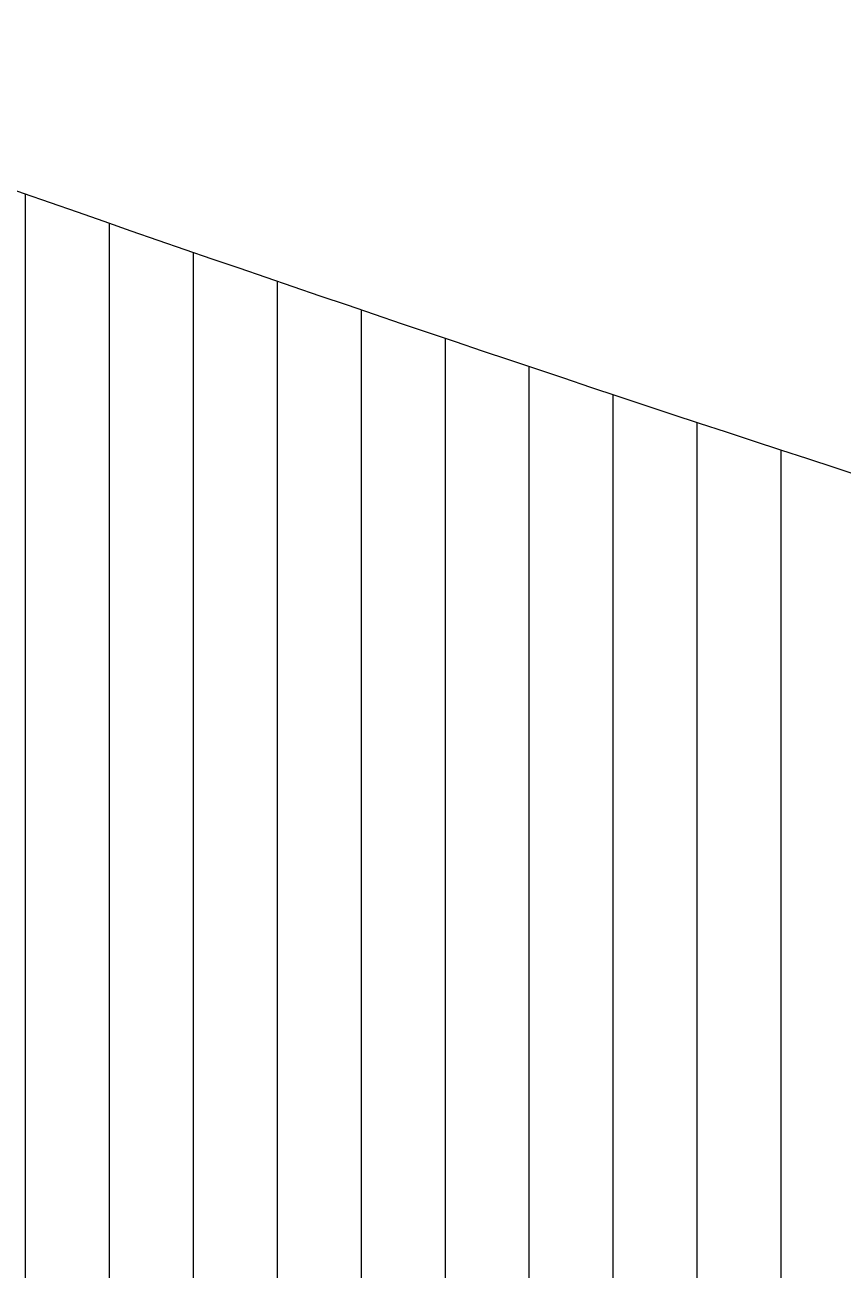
# Model space of a CAD drawing. Header units: metres. Extents: x 286072 to 323604, y 7400965 to 7466400.
# Drawn here: x 287484.35 to 287499.82, y 7465457.5 to 7465481.03 of the extents above; entities that cross this region are included whole.
import ezdxf
from ezdxf.enums import TextEntityAlignment as Align

# ---------------------------------------------------------------- set-up
doc = ezdxf.new("R2010")
doc.units = ezdxf.units.M
doc.layers.add('ACAD-2B-SEM FOTOS$0$U-HZ-AMV', color=3, linetype='Continuous')
doc.layers.add('F-HATCH-REMAN-RFFSA', color=15, linetype='Continuous')
doc.layers.add('ACAD-2B-SEM FOTOS$0$U-HZ-EIXO CARGA', color=170, linetype='ACAD-2B-SEM FOTOS$0$CARGA_LINE', lineweight=30)
doc.styles.add('ACAD-2B-SEM FOTOS$0$ARIAL', font='arial.ttf')
doc.styles.add('ACAD-2B-SEM FOTOS$0$Standard', font='arial.ttf')
doc.linetypes.add('ACAD-2B-SEM FOTOS$0$CARGA_LINE', pattern='A,3.5,-0.25,["CARGA",ACAD-2B-SEM FOTOS$0$Standard,S=0.175,R=0,X=-0.05,Y=-0.1],-0.95', length=4.7)

# ---------------------------------------------------------------- blocks, each defined once
blk = doc.blocks.new('ACAD-2B-SEM FOTOS')
at = {"layer": 'ACAD-2B-SEM FOTOS$0$U-HZ-EIXO CARGA', "lineweight": 30, "flags": 128}
blk.add_lwpolyline([(288106.264, 7465271.622), (287892.783, 7465334.558, -0.040085), (287833.01, 7465357.524), (287704.936, 7465418.908, 0.051452), (287654.838, 7465437.664), (287552.353, 7465467.258, -0.000381), (287540.051, 7465470.821, -0.000762), (287533.893, 7465472.62, -0.001524), (287523.638, 7465475.666, -0.001905), (287515.439, 7465478.162, -0.002667), (287505.62, 7465481.251, -0.003048), (287497.046, 7465484.056, -0.00381), (287487.459, 7465487.338, -0.004191), (287478.779, 7465490.466, -0.004952), (287469.384, 7465494.047, -0.005333), (287460.717, 7465497.557, -0.018345), (287432.406, 7465510.612, -0.005333), (287424.109, 7465514.926, -0.004952), (287415.286, 7465519.746, -0.004191), (287407.271, 7465524.317, -0.00381), (287398.55, 7465529.477, -0.003048), (287390.85, 7465534.177, -0.011153), (287356.52, 7465555.123), (287349.039, 7465559.96)], format="xyb", dxfattribs=at)
at = {"layer": 'ACAD-2B-SEM FOTOS$0$U-HZ-AMV', "style": 'ACAD-2B-SEM FOTOS$0$ARIAL'}
for rotation, p in [(329.8274, (288810.417, 7465082.984)), (140.5803, (288880.04, 7465033.442))]:
    blk.add_attdef('1:18,5', text='', height=2, rotation=rotation, dxfattribs=at).set_placement(p, align=Align.MIDDLE_CENTER)

msp = doc.modelspace()

# ---------------------------------------------------------------- hatches: boundary and pattern name
at = {"layer": 'F-HATCH-REMAN-RFFSA'}
h = msp.add_hatch(dxfattribs=at)
h.set_pattern_fill('ANSI31', color=256, scale=0.5, angle=45)
edge = h.paths.add_edge_path()
edge.add_line((288134.212, 7465320.822), (288107.14, 7465321.913))
edge.add_arc((288117.441, 7465438.799), 117.339, 251.15856, 264.9634, ccw=False)
edge.add_arc((288112.107, 7465449.309), 125.847, 243.7852, 255.0054, ccw=False)
edge.add_arc((288104.261, 7465429.75), 104.845, 228.99644, 242.91045, ccw=False)
edge.add_line((288035.471, 7465350.626), (288025.616, 7465360.051))
edge.add_arc((287971.574, 7465314.536), 70.656, 40.10434, 70.33783)
edge.add_line((287995.347, 7465381.072), (287988.138, 7465383.205))
edge.add_line((287988.138, 7465383.205), (287980.928, 7465385.339))
edge.add_line((287980.928, 7465385.339), (287875.169, 7465416.186))
edge.add_arc((287923.565, 7465587.579), 178.095, 237.46341, 254.23192, ccw=False)
edge.add_line((287827.779, 7465437.436), (287807.621, 7465447.204))
edge.add_line((287807.621, 7465447.204), (287792.962, 7465451.866))
edge.add_line((287792.962, 7465451.866), (287765.23, 7465461.134))
edge.add_line((287765.23, 7465461.134), (287765.288, 7465461.327))
edge.add_line((287765.288, 7465461.327), (287742.807, 7465469.088))
edge.add_line((287742.807, 7465469.088), (287740.86, 7465469.539))
edge.add_line((287740.86, 7465469.539), (287740.976, 7465470.621))
edge.add_line((287740.976, 7465470.621), (287675.356, 7465492.059))
edge.add_line((287675.356, 7465492.059), (287674.541, 7465490.397))
edge.add_line((287674.541, 7465490.397), (287638.608, 7465503.395))
edge.add_line((287638.608, 7465503.395), (287634.348, 7465489.665))
edge.add_arc((289212.653, 7470759.226), 5500.848, 252.713125, 253.326323, ccw=False)
edge.add_line((287578.043, 7465506.858), (287525.273, 7465524.152))
edge.add_line((287525.273, 7465524.152), (287525.897, 7465526.212))
edge.add_line((287525.897, 7465526.212), (287515.461, 7465530.139))
edge.add_line((287515.461, 7465530.139), (287491.257, 7465522.416))
edge.add_line((287491.257, 7465522.416), (287488.376, 7465521.082))
edge.add_line((287488.376, 7465521.082), (287486.668, 7465519.04))
edge.add_line((287486.668, 7465519.04), (287528.543, 7465505.295))
edge.add_line((287528.543, 7465505.295), (287612.643, 7465478.993))
edge.add_line((287612.643, 7465478.993), (287670.748, 7465462.214))
edge.add_line((287670.748, 7465462.214), (287685.132, 7465458.078))
edge.add_line((287685.132, 7465458.078), (287714.063, 7465449.442))
edge.add_line((287714.063, 7465449.442), (287725.461, 7465445.9))
edge.add_line((287725.461, 7465445.9), (287732.032, 7465443.823))
edge.add_line((287732.032, 7465443.823), (287748.921, 7465438.281))
edge.add_line((287748.921, 7465438.281), (287765.172, 7465432.933))
edge.add_line((287765.172, 7465432.933), (287798.273, 7465421.995))
edge.add_line((287798.273, 7465421.995), (288007.021, 7465352.826))
edge.add_arc((287958.267, 7465205.693), 155, 63.72762, 71.66713, ccw=False)
edge.add_arc((288158.999, 7465586.357), 275.433, 241.33494, 251.23005)
edge.add_line((288070.373, 7465325.572), (288130.373, 7465307.836))
edge.add_line((288130.373, 7465307.836), (288134.212, 7465320.822))
h = msp.add_hatch(dxfattribs=at)
h.set_pattern_fill('ANSI31', color=256, scale=0.5, angle=45)
h.set_pattern_definition([(90, (2529.7009, 3631.0171), (-1.5875, 3e-16), [])])
h.paths.add_polyline_path([(287842.238, 7465342.311, -0.012458), (287820.829, 7465352.274, 0.006745), (287781.995, 7465370.886, -0.006745), (287739.122, 7465391.435, 0.006727), (287694.225, 7465412.956, 0.04473), (287652.19, 7465428.021), (287574.483, 7465450.46, -0.003575), (287512.536, 7465468.593, -0.011574), (287479.746, 7465479.468, -0.015526), (287453.067, 7465489.942), (287438.512, 7465465.243), (287450.316, 7465458.769), (287419.474, 7465405.985), (287412.75, 7465393.056), (287381.655, 7465288.547), (287427.551, 7465274.886), (287451.358, 7465267.436), (287491.984, 7465255.329), (287544.682, 7465239.546), (287586.318, 7465226.739), (287615.745, 7465218.297), (287659.281, 7465205.232), (287682.421, 7465198.241), (287719.572, 7465186.969), (287754.229, 7465176.652), (287782.29, 7465275.555), (287810.332, 7465281.696), (287843.768, 7465288.586), (287862.223, 7465292.488), (287898.732, 7465300.249), (287915.75, 7465302.766), (287965.907, 7465296.227), (287987.101, 7465292.047), (288006.644, 7465288.025), (288018.491, 7465285.391), (288030.331, 7465283.582), (287889.955, 7465324.967, -0.030988)])

# ---------------------------------------------------------------- linework, layer by layer
msp.add_lwpolyline([(288069.923, 7465282.335), (287892.783, 7465334.558, -0.030988), (287846.23, 7465351.48, -0.012458), (287825.272, 7465361.232, 0.006745), (287786.195, 7465379.961, -0.006745), (287743.565, 7465400.393, 0.006727), (287698.425, 7465422.031, 0.044602), (287654.838, 7465437.664), (287577.24, 7465460.072, -0.003574), (287515.439, 7465478.162, -0.011565), (287483.113, 7465488.884, -0.021928), (287446.441, 7465503.825, -1.105686)], format="xyb")
msp.add_lwpolyline([(287652.19, 7465428.021), (287574.483, 7465450.46, -0.003575), (287512.536, 7465468.593, -0.011574), (287479.746, 7465479.468, -0.015526), (287453.067, 7465489.942), (287438.512, 7465465.243), (287450.316, 7465458.769), (287419.474, 7465405.985), (287412.75, 7465393.056), (287381.655, 7465288.547), (287427.551, 7465274.886), (287451.358, 7465267.436), (287491.984, 7465255.329), (287544.682, 7465239.546), (287586.318, 7465226.739), (287615.745, 7465218.297)], format="xyb", dxfattribs=at)

# ---------------------------------------------------------------- block references
msp.add_blockref('ACAD-2B-SEM FOTOS', (0, 0))

doc.saveas('drawing.dxf')
